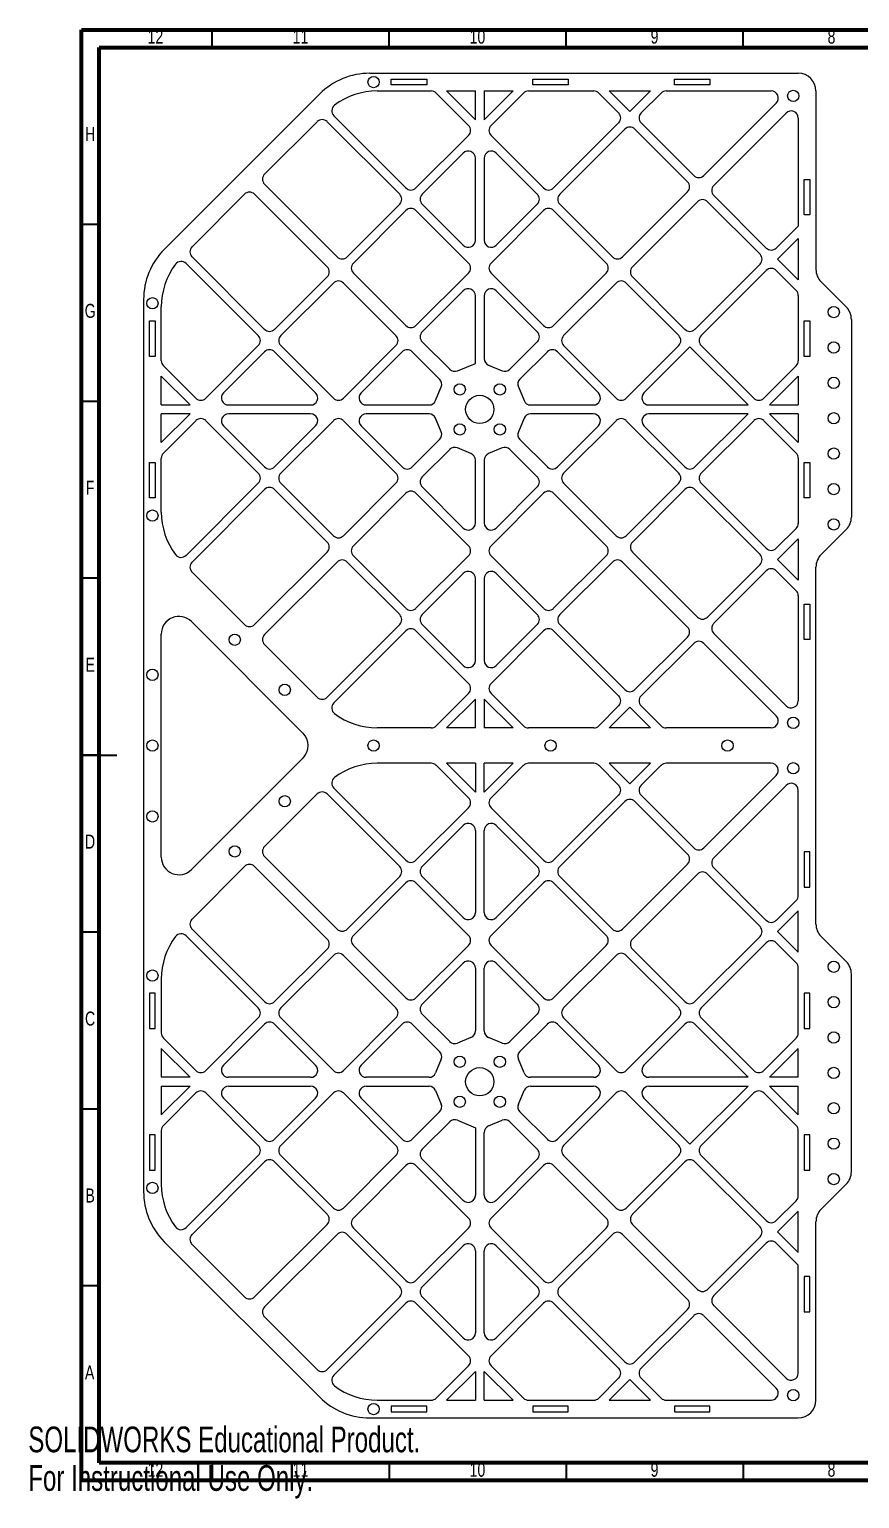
# Model space of a CAD drawing. Header units: millimetres. Extents: x 0 to 589, y 0 to 415.
# Drawn here: x 0.3 to 234.9, y -0.1 to 415.1 of the extents above; entities that cross this region are included whole.
import ezdxf

# ---------------------------------------------------------------- set-up
doc = ezdxf.new("R2010")
doc.units = ezdxf.units.MM
doc.styles.add('SLDTEXTSTYLE0', font='TXT', dxfattribs={"width": 0.75})
doc.styles.add('SLDTEXTSTYLE1', font='TXT', dxfattribs={"width": 0.7})

msp = doc.modelspace()

# ---------------------------------------------------------------- linework, layer by layer
at = {"color": 7, "linetype": 'Continuous', "lineweight": 70}
for p, q in [((15, 5), (15, 415)), ((15, 415), (589, 415)), ((20, 10), (20, 410)), ((20, 410), (584, 410)), ((584, 10), (20, 10)), ((589, 5), (15, 5))]:
    msp.add_line(p, q, dxfattribs=at)
at = {"color": 7, "linetype": 'Continuous', "lineweight": 35}
for p, q in [((52, 410), (52, 415)), ((102, 410), (102, 415)), ((152, 410), (152, 415)), ((202, 410), (202, 415)), ((20, 360), (15, 360)), ((20, 310), (15, 310)), ((20, 260), (15, 260)), ((20, 210), (15, 210)), ((15, 210), (25, 210)), ((20, 160), (15, 160)), ((20, 110), (15, 110)), ((20, 60), (15, 60)), ((52, 10), (52, 5)), ((102, 10), (102, 5)), ((152, 10), (152, 5)), ((202, 10), (202, 5))]:
    msp.add_line(p, q, dxfattribs=at)
at = {"color": 7, "linetype": 'Continuous', "lineweight": 25}
for p, q in [((96.51, 402.72), (217.58, 402.72)), ((102.58, 401.03), (112.58, 401.03)), ((102.58, 399.42), (102.58, 401.03)), ((112.58, 399.42), (102.58, 399.42)), ((112.58, 401.03), (112.58, 399.42)), ((142.58, 401.03), (152.58, 401.03)), ((142.58, 399.42), (142.58, 401.03)), ((152.58, 399.42), (142.58, 399.42)), ((152.58, 401.03), (152.58, 399.42)), ((182.58, 401.03), (192.58, 401.03)), ((182.58, 399.42), (182.58, 401.03)), ((192.58, 399.42), (182.58, 399.42)), ((192.58, 401.03), (192.58, 399.42)), ((82.37, 396.87), (38.44, 352.93)), ((98.58, 397.72), (113.82, 397.72)), ((124.4, 387.98), (115.24, 397.14)), ((118.19, 397.72), (126.33, 389.58)), ((118.19, 397.72), (126.33, 397.72)), ((126.33, 389.58), (126.33, 397.72)), ((128.83, 389.58), (136.97, 397.72)), ((128.83, 397.72), (128.83, 389.58)), ((128.83, 397.72), (136.97, 397.72)), ((139.92, 397.14), (130.76, 387.98)), ((141.33, 397.72), (159.79, 397.72)), ((166.82, 391.52), (161.2, 397.14)), ((164.15, 397.72), (170, 391.87)), ((164.15, 397.72), (175.86, 397.72)), ((170, 391.87), (175.86, 397.72)), ((178.81, 397.14), (173.19, 391.52)), ((180.22, 397.72), (209.92, 397.72)), ((222.58, 397.72), (222.58, 347.29)), ((86.34, 390.69), (106.72, 370.3)), ((190.86, 373.84), (211.33, 394.31)), ((214.16, 391.48), (193.69, 371.01)), ((81.62, 389.04), (66.77, 374.19)), ((104.95, 368.54), (84.44, 389.04)), ((148.44, 370.3), (166.82, 388.69)), ((168.59, 386.92), (150.2, 368.54)), ((186.27, 372.07), (171.42, 386.92)), ((173.19, 388.69), (188.04, 373.84)), ((217.58, 390.07), (217.58, 359.54)), ((109.55, 370.3), (124.4, 385.15)), ((130.76, 385.15), (145.61, 370.3)), ((111.31, 368.54), (122.91, 380.13)), ((126.33, 355.52), (126.33, 378.72)), ((128.83, 378.72), (128.83, 355.52)), ((132.24, 380.13), (143.84, 368.54)), ((66.77, 371.36), (87.27, 350.86)), ((219.27, 372.72), (220.88, 372.72)), ((219.27, 362.72), (219.27, 372.72)), ((220.88, 372.72), (220.88, 362.72)), ((61.11, 368.54), (46.26, 353.69)), ((84.44, 348.03), (63.94, 368.54)), ((90.1, 350.86), (104.95, 365.71)), ((111.31, 365.71), (122.91, 354.11)), ((132.24, 354.11), (143.84, 365.71)), ((150.2, 365.71), (165.05, 350.86)), ((167.88, 350.86), (186.27, 369.24)), ((189.1, 366.41), (170.71, 348.03)), ((206.77, 351.56), (191.92, 366.41)), ((193.69, 368.18), (208.54, 353.33)), ((91.87, 349.09), (106.72, 363.94)), ((124.4, 349.09), (109.55, 363.94)), ((145.61, 363.94), (130.76, 349.09)), ((148.44, 363.94), (163.29, 349.09)), ((220.88, 362.72), (219.27, 362.72)), ((211.37, 353.33), (217.58, 359.54)), ((217.58, 356), (211.72, 350.15)), ((217.58, 356), (217.58, 344.3)), ((65, 328.58), (44.62, 348.97)), ((46.26, 350.86), (66.77, 330.35)), ((211.72, 350.15), (217.58, 344.3)), ((69.59, 330.35), (84.44, 345.2)), ((91.87, 346.26), (106.72, 331.41)), ((109.55, 331.41), (124.4, 346.26)), ((130.76, 346.26), (145.61, 331.41)), ((148.44, 331.41), (163.29, 346.26)), ((170.71, 345.2), (185.56, 330.35)), ((188.39, 330.35), (206.77, 348.74)), ((208.54, 346.97), (190.16, 328.58)), ((216.99, 341.35), (211.37, 346.97)), ((71.36, 328.58), (86.21, 343.43)), ((103.89, 328.58), (89.04, 343.43)), ((111.31, 329.64), (122.91, 341.24)), ((132.24, 341.24), (143.84, 329.64)), ((166.11, 343.43), (151.27, 328.58)), ((168.94, 343.43), (183.79, 328.58)), ((224.04, 343.76), (231.11, 336.69)), ((32.58, 338.79), (32.58, 86.66)), ((37.58, 321.48), (37.58, 336.72)), ((126.33, 320.74), (126.33, 339.83)), ((128.83, 339.83), (128.83, 322.07)), ((217.58, 339.93), (217.58, 321.48)), ((34.27, 332.72), (35.88, 332.72)), ((34.27, 322.72), (34.27, 332.72)), ((35.88, 332.72), (35.88, 322.72)), ((219.27, 332.72), (220.88, 332.72)), ((219.27, 322.72), (219.27, 332.72)), ((220.88, 332.72), (220.88, 322.72)), ((232.58, 333.15), (232.58, 277.29)), ((50.15, 310.91), (65, 325.76)), ((55.17, 312.39), (66.77, 323.99)), ((81.19, 312.39), (69.59, 323.99)), ((71.36, 325.76), (86.21, 310.91)), ((89.04, 310.91), (103.89, 325.76)), ((94.06, 312.39), (105.66, 323.99)), ((116.24, 316.24), (108.49, 323.99)), ((111.31, 326.82), (119.07, 319.06)), ((136.09, 319.06), (143.84, 326.82)), ((146.67, 323.99), (138.92, 316.24)), ((149.5, 323.99), (161.1, 312.39)), ((151.27, 325.76), (166.11, 310.91)), ((168.94, 310.91), (183.79, 325.76)), ((186.97, 325.4), (173.96, 312.39)), ((186.97, 325.4), (203.4, 308.97)), ((190.16, 325.76), (205.01, 310.91)), ((35.88, 322.72), (34.27, 322.72)), ((38.16, 320.06), (47.32, 310.91)), ((121.25, 318.63), (126.33, 320.74)), ((130.06, 320.22), (133.91, 318.63)), ((207.83, 310.91), (216.99, 320.06)), ((220.88, 322.72), (219.27, 322.72)), ((45.72, 308.97), (37.58, 317.11)), ((37.58, 308.97), (37.58, 317.11)), ((217.58, 317.11), (209.44, 308.97)), ((217.58, 317.11), (217.58, 308.97)), ((115.08, 310.21), (116.67, 314.06)), ((138.48, 314.06), (140.08, 310.21)), ((37.58, 308.97), (45.72, 308.97)), ((56.58, 308.97), (79.78, 308.97)), ((95.47, 308.97), (113.23, 308.97)), ((141.93, 308.97), (159.68, 308.97)), ((175.38, 308.97), (203.4, 308.97)), ((209.44, 308.97), (217.58, 308.97)), ((37.58, 298.33), (45.72, 306.47)), ((45.72, 306.47), (37.58, 306.47)), ((37.58, 298.33), (37.58, 306.47)), ((47.32, 304.54), (38.16, 295.38)), ((65, 289.69), (50.15, 304.54)), ((79.78, 306.47), (56.58, 306.47)), ((86.21, 304.54), (71.36, 289.69)), ((103.89, 289.69), (89.04, 304.54)), ((113.23, 306.47), (95.47, 306.47)), ((116.67, 301.39), (115.08, 305.24)), ((140.08, 305.24), (138.48, 301.39)), ((159.68, 306.47), (141.93, 306.47)), ((166.11, 304.54), (151.27, 289.69)), ((183.79, 289.69), (168.94, 304.54)), ((203.4, 306.47), (175.38, 306.47)), ((203.4, 306.47), (188.39, 291.46)), ((205.01, 304.54), (190.16, 289.69)), ((216.99, 295.38), (207.83, 304.54)), ((209.44, 306.47), (217.58, 298.33)), ((217.58, 306.47), (209.44, 306.47)), ((217.58, 306.47), (217.58, 298.33)), ((66.77, 291.46), (55.17, 303.06)), ((69.59, 291.46), (81.19, 303.06)), ((105.66, 291.46), (94.06, 303.06)), ((108.49, 291.46), (116.24, 299.21)), ((138.92, 299.21), (146.67, 291.46)), ((161.1, 303.06), (149.5, 291.46)), ((173.96, 303.06), (185.56, 291.46)), ((119.07, 296.38), (111.31, 288.63)), ((125.09, 295.22), (121.25, 296.82)), ((133.91, 296.82), (130.06, 295.22)), ((143.84, 288.63), (136.09, 296.38)), ((34.27, 292.72), (35.88, 292.72)), ((34.27, 282.72), (34.27, 292.72)), ((35.88, 292.72), (35.88, 282.72)), ((37.58, 278.73), (37.58, 293.97)), ((126.33, 275.62), (126.33, 293.38)), ((128.83, 293.38), (128.83, 275.62)), ((217.58, 293.97), (217.58, 275.52)), ((219.27, 292.72), (220.88, 292.72)), ((219.27, 282.72), (219.27, 292.72)), ((220.88, 292.72), (220.88, 282.72)), ((44.62, 266.48), (65, 286.86)), ((86.21, 272.02), (71.36, 286.86)), ((89.04, 272.02), (103.89, 286.86)), ((151.27, 286.86), (166.11, 272.02)), ((183.79, 286.86), (168.94, 272.02)), ((190.16, 286.86), (208.54, 268.48)), ((35.88, 282.72), (34.27, 282.72)), ((66.77, 285.1), (46.26, 264.59)), ((84.44, 270.25), (69.59, 285.1)), ((106.72, 284.04), (91.87, 269.19)), ((124.4, 269.19), (109.55, 284.04)), ((122.91, 274.2), (111.31, 285.8)), ((145.61, 284.04), (130.76, 269.19)), ((143.84, 285.8), (132.24, 274.2)), ((163.29, 269.19), (148.44, 284.04)), ((185.56, 285.1), (170.71, 270.25)), ((206.77, 266.71), (188.39, 285.1)), ((220.88, 282.72), (219.27, 282.72)), ((211.37, 268.48), (216.99, 274.1)), ((217.58, 271.15), (211.72, 265.3)), ((217.58, 271.15), (217.58, 259.44)), ((231.11, 273.76), (224.04, 266.69)), ((63.94, 246.91), (84.44, 267.42)), ((106.72, 251.51), (91.87, 266.36)), ((109.55, 251.51), (124.4, 266.36)), ((130.76, 266.36), (145.61, 251.51)), ((163.29, 266.36), (148.44, 251.51)), ((170.71, 267.42), (189.1, 249.03)), ((46.26, 261.76), (61.11, 246.91)), ((87.27, 264.59), (66.77, 244.08)), ((104.95, 249.74), (90.1, 264.59)), ((165.05, 264.59), (150.2, 249.74)), ((186.27, 246.21), (167.88, 264.59)), ((191.92, 249.03), (206.77, 263.88)), ((208.54, 262.12), (193.69, 247.27)), ((216.99, 256.49), (211.37, 262.12)), ((211.72, 265.3), (217.58, 259.44)), ((222.58, 162.29), (222.58, 263.15)), ((122.91, 261.34), (111.31, 249.74)), ((126.33, 236.73), (126.33, 259.93)), ((128.83, 259.93), (128.83, 236.73)), ((143.84, 249.74), (132.24, 261.34)), ((217.58, 255.08), (217.58, 225.38)), ((219.27, 252.72), (220.88, 252.72)), ((219.27, 242.72), (219.27, 252.72)), ((220.88, 252.72), (220.88, 242.72)), ((46.11, 247.77), (77.62, 216.26)), ((84.44, 226.41), (104.95, 246.91)), ((106.72, 245.14), (86.34, 224.76)), ((124.4, 230.3), (109.55, 245.14)), ((122.91, 235.31), (111.31, 246.91)), ((145.61, 245.14), (130.76, 230.3)), ((143.84, 246.91), (132.24, 235.31)), ((166.82, 226.76), (148.44, 245.14)), ((150.2, 246.91), (168.59, 228.53)), ((37.58, 181.22), (37.58, 244.23)), ((66.77, 241.26), (81.62, 226.41)), ((171.42, 228.53), (186.27, 243.38)), ((188.04, 241.61), (173.19, 226.76)), ((211.33, 221.14), (190.86, 241.61)), ((193.69, 244.44), (214.16, 223.97)), ((220.88, 242.72), (219.27, 242.72)), ((115.24, 218.31), (124.4, 227.47)), ((126.33, 225.86), (118.19, 217.72)), ((126.33, 217.72), (126.33, 225.86)), ((136.97, 217.72), (128.83, 225.86)), ((128.83, 225.86), (128.83, 217.72)), ((130.76, 227.47), (139.92, 218.31)), ((161.2, 218.31), (166.82, 223.93)), ((170, 223.58), (164.15, 217.72)), ((175.86, 217.72), (170, 223.58)), ((173.19, 223.93), (178.81, 218.31)), ((113.82, 217.72), (98.58, 217.72)), ((126.33, 217.72), (118.19, 217.72)), ((136.97, 217.72), (128.83, 217.72)), ((159.79, 217.72), (141.33, 217.72)), ((175.86, 217.72), (164.15, 217.72)), ((209.92, 217.72), (180.22, 217.72)), ((46.11, 177.68), (77.62, 209.19)), ((113.82, 207.72), (98.58, 207.72)), ((126.33, 199.58), (118.19, 207.72)), ((126.33, 207.72), (118.19, 207.72)), ((126.33, 207.72), (126.33, 199.58)), ((128.83, 199.58), (128.83, 207.72)), ((136.97, 207.72), (128.83, 199.58)), ((136.97, 207.72), (128.83, 207.72)), ((159.79, 207.72), (141.33, 207.72)), ((170, 201.87), (164.15, 207.72)), ((175.86, 207.72), (164.15, 207.72)), ((175.86, 207.72), (170, 201.87)), ((209.92, 207.72), (180.22, 207.72)), ((115.24, 207.14), (124.4, 197.98)), ((130.76, 197.98), (139.92, 207.14)), ((161.2, 207.14), (166.82, 201.52)), ((173.19, 201.52), (178.81, 207.14)), ((211.33, 204.31), (190.86, 183.84)), ((106.72, 180.3), (86.34, 200.69)), ((193.69, 181.01), (214.16, 201.48)), ((217.58, 170.37), (217.58, 200.07)), ((66.77, 184.19), (81.62, 199.04)), ((84.44, 199.04), (104.95, 178.54)), ((124.4, 195.15), (109.55, 180.3)), ((145.61, 180.3), (130.76, 195.15)), ((166.82, 198.69), (148.44, 180.3)), ((150.2, 178.54), (168.59, 196.92)), ((171.42, 196.92), (186.27, 182.07)), ((188.04, 183.84), (173.19, 198.69)), ((122.91, 190.13), (111.31, 178.54)), ((126.33, 188.72), (126.33, 165.52)), ((128.83, 165.52), (128.83, 188.72)), ((143.84, 178.54), (132.24, 190.13)), ((219.27, 182.72), (219.27, 172.72)), ((220.88, 182.72), (219.27, 182.72)), ((220.88, 172.72), (220.88, 182.72)), ((87.27, 160.86), (66.77, 181.36)), ((186.27, 179.24), (167.88, 160.86)), ((46.26, 163.69), (61.11, 178.54)), ((63.94, 178.54), (84.44, 158.03)), ((104.95, 175.71), (90.1, 160.86)), ((122.91, 164.11), (111.31, 175.71)), ((143.84, 175.71), (132.24, 164.11)), ((165.05, 160.86), (150.2, 175.71)), ((170.71, 158.03), (189.1, 176.41)), ((191.92, 176.41), (206.77, 161.56)), ((208.54, 163.33), (193.69, 178.18)), ((106.72, 173.94), (91.87, 159.09)), ((109.55, 173.94), (124.4, 159.09)), ((130.76, 159.09), (145.61, 173.94)), ((163.29, 159.09), (148.44, 173.94)), ((219.27, 172.72), (220.88, 172.72)), ((216.99, 168.95), (211.37, 163.33)), ((211.72, 160.15), (217.58, 166)), ((217.58, 154.3), (217.58, 166)), ((44.62, 158.97), (65, 138.58)), ((66.77, 140.35), (46.26, 160.86)), ((206.77, 158.74), (188.39, 140.35)), ((217.58, 154.3), (211.72, 160.15)), ((231.11, 151.69), (224.04, 158.76)), ((84.44, 155.2), (69.59, 140.35)), ((106.72, 141.41), (91.87, 156.26)), ((124.4, 156.26), (109.55, 141.41)), ((145.61, 141.41), (130.76, 156.26)), ((163.29, 156.26), (148.44, 141.41)), ((185.56, 140.35), (170.71, 155.2)), ((190.16, 138.58), (208.54, 156.97)), ((211.37, 156.97), (216.99, 151.35)), ((86.21, 153.43), (71.36, 138.58)), ((89.04, 153.43), (103.89, 138.58)), ((122.91, 151.24), (111.31, 139.64)), ((126.33, 149.83), (126.33, 132.07)), ((128.83, 132.07), (128.83, 149.83)), ((143.84, 139.64), (132.24, 151.24)), ((151.27, 138.58), (166.11, 153.43)), ((183.79, 138.58), (168.94, 153.43)), ((217.58, 131.48), (217.58, 149.93)), ((37.58, 146.72), (37.58, 131.48)), ((232.58, 92.29), (232.58, 148.15)), ((34.27, 142.72), (34.27, 132.72)), ((35.88, 142.72), (34.27, 142.72)), ((35.88, 132.72), (35.88, 142.72)), ((220.88, 142.72), (219.27, 142.72)), ((219.27, 142.72), (219.27, 132.72)), ((220.88, 132.72), (220.88, 142.72)), ((65, 135.76), (50.15, 120.91)), ((66.77, 133.99), (55.17, 122.39)), ((69.59, 133.99), (81.19, 122.39)), ((86.21, 120.91), (71.36, 135.76)), ((103.89, 135.76), (89.04, 120.91)), ((105.66, 133.99), (94.06, 122.39)), ((108.49, 133.99), (116.24, 126.24)), ((119.07, 129.06), (111.31, 136.82)), ((143.84, 136.82), (136.09, 129.06)), ((138.92, 126.24), (146.67, 133.99)), ((161.1, 122.39), (149.5, 133.99)), ((166.11, 120.91), (151.27, 135.76)), ((183.79, 135.76), (168.94, 120.91)), ((173.96, 122.39), (185.56, 133.99)), ((203.4, 118.97), (188.39, 133.99)), ((205.01, 120.91), (190.16, 135.76)), ((34.27, 132.72), (35.88, 132.72)), ((47.32, 120.91), (38.16, 130.06)), ((125.09, 130.22), (121.25, 128.63)), ((133.91, 128.63), (130.06, 130.22)), ((216.99, 130.06), (207.83, 120.91)), ((219.27, 132.72), (220.88, 132.72)), ((37.58, 127.11), (45.72, 118.97)), ((37.58, 127.11), (37.58, 118.97)), ((209.44, 118.97), (217.58, 127.11)), ((217.58, 118.97), (217.58, 127.11)), ((116.67, 124.06), (115.08, 120.21)), ((140.08, 120.21), (138.48, 124.06)), ((45.72, 118.97), (37.58, 118.97)), ((45.72, 116.47), (37.58, 108.33)), ((37.58, 116.47), (45.72, 116.47)), ((37.58, 116.47), (37.58, 108.33)), ((79.78, 118.97), (56.58, 118.97)), ((56.58, 116.47), (79.78, 116.47)), ((113.23, 118.97), (95.47, 118.97)), ((95.47, 116.47), (113.23, 116.47)), ((159.68, 118.97), (141.93, 118.97)), ((141.93, 116.47), (159.68, 116.47)), ((203.4, 118.97), (175.38, 118.97)), ((175.38, 116.47), (203.4, 116.47)), ((186.97, 100.05), (203.4, 116.47)), ((217.58, 118.97), (209.44, 118.97)), ((209.44, 116.47), (217.58, 116.47)), ((217.58, 108.33), (209.44, 116.47)), ((217.58, 108.33), (217.58, 116.47)), ((38.16, 105.38), (47.32, 114.54)), ((50.15, 114.54), (65, 99.69)), ((55.17, 113.06), (66.77, 101.46)), ((81.19, 113.06), (69.59, 101.46)), ((71.36, 99.69), (86.21, 114.54)), ((89.04, 114.54), (103.89, 99.69)), ((94.06, 113.06), (105.66, 101.46)), ((115.08, 115.24), (116.67, 111.39)), ((138.48, 111.39), (140.08, 115.24)), ((149.5, 101.46), (161.1, 113.06)), ((151.27, 99.69), (166.11, 114.54)), ((168.94, 114.54), (183.79, 99.69)), ((186.97, 100.05), (173.96, 113.06)), ((190.16, 99.69), (205.01, 114.54)), ((207.83, 114.54), (216.99, 105.38)), ((116.24, 109.21), (108.49, 101.46)), ((146.67, 101.46), (138.92, 109.21)), ((37.58, 103.97), (37.58, 88.73)), ((111.31, 98.63), (119.07, 106.38)), ((121.25, 106.82), (126.33, 104.71)), ((126.33, 104.71), (126.33, 85.62)), ((130.06, 105.22), (133.91, 106.82)), ((136.09, 106.38), (143.84, 98.63)), ((217.58, 85.52), (217.58, 103.97)), ((34.27, 102.72), (34.27, 92.72)), ((35.88, 102.72), (34.27, 102.72)), ((35.88, 92.72), (35.88, 102.72)), ((128.83, 85.62), (128.83, 103.38)), ((220.88, 102.72), (219.27, 102.72)), ((219.27, 102.72), (219.27, 92.72)), ((220.88, 92.72), (220.88, 102.72)), ((65, 96.86), (44.62, 76.48)), ((71.36, 96.86), (86.21, 82.02)), ((103.89, 96.86), (89.04, 82.02)), ((111.31, 95.8), (122.91, 84.2)), ((132.24, 84.2), (143.84, 95.8)), ((166.11, 82.02), (151.27, 96.86)), ((168.94, 82.02), (183.79, 96.86)), ((208.54, 78.48), (190.16, 96.86)), ((34.27, 92.72), (35.88, 92.72)), ((46.26, 74.59), (66.77, 95.1)), ((69.59, 95.1), (84.44, 80.25)), ((91.87, 79.19), (106.72, 94.04)), ((109.55, 94.04), (124.4, 79.19)), ((130.76, 79.19), (145.61, 94.04)), ((148.44, 94.04), (163.29, 79.19)), ((170.71, 80.25), (185.56, 95.1)), ((188.39, 95.1), (206.77, 76.71)), ((219.27, 92.72), (220.88, 92.72)), ((224.04, 81.69), (231.11, 88.76)), ((216.99, 84.1), (211.37, 78.48)), ((211.72, 75.3), (217.58, 81.15)), ((217.58, 69.44), (217.58, 81.15)), ((84.44, 77.42), (63.94, 56.91)), ((91.87, 76.36), (106.72, 61.51)), ((124.4, 76.36), (109.55, 61.51)), ((145.61, 61.51), (130.76, 76.36)), ((148.44, 61.51), (163.29, 76.36)), ((189.1, 59.03), (170.71, 77.42)), ((217.58, 69.44), (211.72, 75.3)), ((222.58, 27.72), (222.58, 78.15)), ((82.37, 28.58), (38.44, 72.52)), ((61.11, 56.91), (46.26, 71.76)), ((66.77, 54.08), (87.27, 74.59)), ((90.1, 74.59), (104.95, 59.74)), ((111.31, 59.74), (122.91, 71.34)), ((132.24, 71.34), (143.84, 59.74)), ((150.2, 59.74), (165.05, 74.59)), ((167.88, 74.59), (186.27, 56.21)), ((206.77, 73.88), (191.92, 59.03)), ((193.69, 57.27), (208.54, 72.12)), ((211.37, 72.12), (217.58, 65.91)), ((126.33, 69.93), (126.33, 46.73)), ((128.83, 46.73), (128.83, 69.93)), ((217.58, 35.38), (217.58, 65.91)), ((220.88, 62.72), (219.27, 62.72)), ((219.27, 62.72), (219.27, 52.72)), ((220.88, 52.72), (220.88, 62.72)), ((104.95, 56.91), (84.44, 36.41)), ((86.34, 34.76), (106.72, 55.14)), ((109.55, 55.14), (124.4, 40.3)), ((111.31, 56.91), (122.91, 45.31)), ((130.76, 40.3), (145.61, 55.14)), ((132.24, 45.31), (143.84, 56.91)), ((148.44, 55.14), (166.82, 36.76)), ((168.59, 38.53), (150.2, 56.91)), ((214.16, 33.97), (193.69, 54.44)), ((81.62, 36.41), (66.77, 51.26)), ((186.27, 53.38), (171.42, 38.53)), ((173.19, 36.76), (188.04, 51.61)), ((190.86, 51.61), (211.33, 31.14)), ((219.27, 52.72), (220.88, 52.72)), ((124.4, 37.47), (115.24, 28.31)), ((139.92, 28.31), (130.76, 37.47)), ((118.19, 27.72), (126.33, 35.86)), ((126.33, 35.86), (126.33, 27.72)), ((128.83, 35.86), (136.97, 27.72)), ((128.83, 27.72), (128.83, 35.86)), ((166.82, 33.93), (161.2, 28.31)), ((164.15, 27.72), (170, 33.58)), ((170, 33.58), (175.86, 27.72)), ((178.81, 28.31), (173.19, 33.93)), ((98.58, 27.72), (113.82, 27.72)), ((102.58, 26.03), (102.58, 24.42)), ((112.58, 26.03), (102.58, 26.03)), ((112.58, 24.42), (112.58, 26.03)), ((118.19, 27.72), (126.33, 27.72)), ((128.83, 27.72), (136.97, 27.72)), ((141.33, 27.72), (159.79, 27.72)), ((142.58, 26.03), (142.58, 24.42)), ((152.58, 26.03), (142.58, 26.03)), ((152.58, 24.42), (152.58, 26.03)), ((164.15, 27.72), (175.86, 27.72)), ((180.22, 27.72), (209.92, 27.72)), ((182.58, 26.03), (182.58, 24.42)), ((192.58, 26.03), (182.58, 26.03)), ((192.58, 24.42), (192.58, 26.03)), ((96.51, 22.72), (217.58, 22.72)), ((102.58, 24.42), (112.58, 24.42)), ((142.58, 24.42), (152.58, 24.42)), ((182.58, 24.42), (192.58, 24.42))]:
    msp.add_line(p, q, dxfattribs=at)
for centre, radius in [((97.58, 400.22), 1.6), ((216.16, 396.31), 1.6), ((35.08, 337.72), 1.6), ((227.58, 335.22), 1.6), ((227.58, 325.22), 1.6), ((227.58, 315.22), 1.6), ((121.92, 313.38), 1.6), ((127.58, 307.72), 4), ((133.23, 313.38), 1.6), ((121.92, 302.07), 1.6), ((133.23, 302.07), 1.6), ((227.58, 305.22), 1.6), ((227.58, 295.22), 1.6), ((227.58, 285.22), 1.6), ((35.08, 277.72), 1.6), ((227.58, 275.22), 1.6), ((58.33, 242.62), 1.6), ((35.08, 232.72), 1.6), ((72.47, 228.48), 1.6), ((216.16, 219.14), 1.6), ((35.08, 212.72), 1.6), ((97.58, 212.72), 1.6), ((147.58, 212.72), 1.6), ((197.58, 212.72), 1.6), ((216.16, 206.31), 1.6), ((72.47, 196.97), 1.6), ((35.08, 192.72), 1.6), ((58.33, 182.83), 1.6), ((227.58, 150.22), 1.6), ((35.08, 147.72), 1.6), ((227.58, 140.22), 1.6), ((227.58, 130.22), 1.6), ((121.92, 123.38), 1.6), ((133.23, 123.38), 1.6), ((127.58, 117.72), 4), ((227.58, 120.22), 1.6), ((121.92, 112.07), 1.6), ((133.23, 112.07), 1.6), ((227.58, 110.22), 1.6), ((227.58, 100.22), 1.6), ((227.58, 90.22), 1.6), ((35.08, 87.72), 1.6), ((216.16, 29.14), 1.6), ((97.58, 25.22), 1.6)]:
    msp.add_circle(centre, radius, dxfattribs=at)
for centre, radius, start, end in [((96.51, 382.72), 20, 90, 135), ((217.58, 397.72), 5, 0, 90), ((98.58, 377.72), 20, 90, 127.0002), ((113.82, 395.72), 2, 45, 90), ((141.33, 395.72), 2, 90, 135), ((159.79, 395.72), 2, 45, 90), ((180.22, 395.72), 2, 90, 135), ((209.92, 395.72), 2, 315, 90), ((87.75, 392.1), 2, 127.0002, 225), ((165.41, 390.1), 2, 315, 45), ((174.6, 390.1), 2, 135, 225), ((215.58, 390.07), 2, 0, 135), ((83.03, 387.63), 2, 45, 135), ((122.98, 386.57), 2, 315, 45), ((132.17, 386.57), 2, 135, 225), ((170, 385.51), 2, 45, 135), ((124.33, 378.72), 2, 0, 135), ((130.83, 378.72), 2, 45, 180), ((68.18, 372.78), 2, 135, 225), ((189.45, 375.25), 2, 225, 315), ((108.13, 371.72), 2, 225, 315), ((147.02, 371.72), 2, 225, 315), ((184.85, 370.66), 2, 315, 45), ((195.11, 369.6), 2, 135, 225), ((62.52, 367.12), 2, 45, 135), ((103.54, 367.12), 2, 315, 45), ((112.73, 367.12), 2, 135, 225), ((142.43, 367.12), 2, 315, 45), ((151.62, 367.12), 2, 135, 225), ((190.51, 365), 2, 45, 135), ((108.13, 362.52), 2, 45, 135), ((147.02, 362.52), 2, 45, 135), ((52.58, 338.79), 20, 135, 180), ((47.67, 352.27), 2, 135, 225), ((124.33, 355.52), 2, 225, 0), ((130.83, 355.52), 2, 180, 315), ((209.96, 354.75), 2, 225, 315), ((43.2, 347.55), 2, 45, 142.9998), ((88.69, 352.27), 2, 225, 315), ((93.28, 347.68), 2, 135, 225), ((122.98, 347.68), 2, 315, 45), ((132.17, 347.68), 2, 135, 225), ((161.87, 347.68), 2, 315, 45), ((166.47, 352.27), 2, 225, 315), ((205.36, 350.15), 2, 315, 45), ((57.58, 336.72), 20, 142.9998, 180), ((83.03, 346.61), 2, 315, 45), ((172.13, 346.61), 2, 135, 225), ((209.96, 345.55), 2, 45, 135), ((227.58, 347.29), 5, 180, 225), ((87.63, 342.02), 2, 45, 135), ((124.33, 339.83), 2, 0, 135), ((130.83, 339.83), 2, 45, 180), ((167.53, 342.02), 2, 45, 135), ((215.58, 339.93), 2, 0, 45), ((227.58, 333.15), 5, 0, 45), ((63.58, 327.17), 2, 315, 45), ((68.18, 331.77), 2, 225, 315), ((72.78, 327.17), 2, 135, 225), ((102.48, 327.17), 2, 315, 45), ((108.13, 332.83), 2, 225, 315), ((112.73, 328.23), 2, 135, 225), ((142.43, 328.23), 2, 315, 45), ((147.02, 332.83), 2, 225, 315), ((152.68, 327.17), 2, 135, 225), ((182.38, 327.17), 2, 315, 45), ((186.97, 331.77), 2, 225, 315), ((191.57, 327.17), 2, 135, 225), ((68.18, 322.57), 2, 45, 135), ((107.07, 322.57), 2, 45, 135), ((148.08, 322.57), 2, 45, 135), ((39.58, 321.48), 2, 180, 225), ((130.83, 322.07), 2, 180, 247.5), ((215.58, 321.48), 2, 315, 0), ((114.82, 314.82), 2, 337.5, 45), ((120.48, 320.48), 2, 225, 292.5), ((134.68, 320.48), 2, 247.5, 315), ((140.33, 314.82), 2, 135, 202.5), ((56.58, 310.97), 2, 135, 270), ((79.78, 310.97), 2, 270, 45), ((95.47, 310.97), 2, 135, 270), ((159.68, 310.97), 2, 270, 45), ((175.38, 310.97), 2, 135, 270), ((48.74, 312.32), 2, 225, 315), ((87.63, 312.32), 2, 225, 315), ((113.23, 310.97), 2, 270, 337.5), ((141.93, 310.97), 2, 202.5, 270), ((167.53, 312.32), 2, 225, 315), ((206.42, 312.32), 2, 225, 315), ((48.74, 303.13), 2, 45, 135), ((56.58, 304.47), 2, 90, 225), ((79.78, 304.47), 2, 315, 90), ((87.63, 303.13), 2, 45, 135), ((95.47, 304.47), 2, 90, 225), ((113.23, 304.47), 2, 22.5, 90), ((141.93, 304.47), 2, 90, 157.5), ((159.68, 304.47), 2, 315, 90), ((167.53, 303.13), 2, 45, 135), ((175.38, 304.47), 2, 90, 225), ((206.42, 303.13), 2, 45, 135), ((114.82, 300.63), 2, 315, 22.5), ((140.33, 300.63), 2, 157.5, 225), ((39.58, 293.97), 2, 135, 180), ((120.48, 294.97), 2, 67.5, 135), ((124.33, 293.38), 2, 0, 67.5), ((130.83, 293.38), 2, 112.5, 180), ((134.68, 294.97), 2, 45, 112.5), ((215.58, 293.97), 2, 0, 45), ((68.18, 292.87), 2, 225, 315), ((107.07, 292.87), 2, 225, 315), ((148.08, 292.87), 2, 225, 315), ((186.97, 292.87), 2, 225, 315), ((63.58, 288.28), 2, 315, 45), ((72.78, 288.28), 2, 135, 225), ((102.48, 288.28), 2, 315, 45), ((112.73, 287.22), 2, 135, 225), ((142.43, 287.22), 2, 315, 45), ((152.68, 288.28), 2, 135, 225), ((182.38, 288.28), 2, 315, 45), ((191.57, 288.28), 2, 135, 225), ((68.18, 283.68), 2, 45, 135), ((108.13, 282.62), 2, 45, 135), ((147.02, 282.62), 2, 45, 135), ((186.97, 283.68), 2, 45, 135), ((57.58, 278.73), 20, 180, 217.0002), ((124.33, 275.62), 2, 225, 0), ((130.83, 275.62), 2, 180, 315), ((215.58, 275.52), 2, 315, 0), ((227.58, 277.29), 5, 315, 0), ((83.03, 268.83), 2, 315, 45), ((87.63, 273.43), 2, 225, 315), ((167.53, 273.43), 2, 225, 315), ((172.13, 268.83), 2, 135, 225), ((43.2, 267.9), 2, 217.0002, 315), ((93.28, 267.77), 2, 135, 225), ((122.98, 267.77), 2, 315, 45), ((132.17, 267.77), 2, 135, 225), ((161.87, 267.77), 2, 315, 45), ((205.36, 265.3), 2, 315, 45), ((209.96, 269.89), 2, 225, 315), ((227.58, 263.15), 5, 135, 180), ((47.67, 263.18), 2, 135, 225), ((88.69, 263.18), 2, 45, 135), ((124.33, 259.93), 2, 0, 135), ((130.83, 259.93), 2, 45, 180), ((166.47, 263.18), 2, 45, 135), ((209.96, 260.7), 2, 45, 135), ((215.58, 255.08), 2, 0, 45), ((42.58, 244.23), 5, 45, 180), ((103.54, 248.33), 2, 315, 45), ((108.13, 252.92), 2, 225, 315), ((112.73, 248.33), 2, 135, 225), ((142.43, 248.33), 2, 315, 45), ((147.02, 252.92), 2, 225, 315), ((151.62, 248.33), 2, 135, 225), ((62.52, 248.33), 2, 225, 315), ((108.13, 243.73), 2, 45, 135), ((147.02, 243.73), 2, 45, 135), ((184.85, 244.79), 2, 315, 45), ((190.51, 250.45), 2, 225, 315), ((195.11, 245.85), 2, 135, 225), ((68.18, 242.67), 2, 135, 225), ((189.45, 240.2), 2, 45, 135), ((124.33, 236.73), 2, 225, 0), ((130.83, 236.73), 2, 180, 315), ((122.98, 228.88), 2, 315, 45), ((132.17, 228.88), 2, 135, 225), ((170, 229.94), 2, 225, 315), ((83.03, 227.82), 2, 225, 315), ((87.75, 223.35), 2, 135, 232.9998), ((165.41, 225.35), 2, 315, 45), ((174.6, 225.35), 2, 135, 225), ((215.58, 225.38), 2, 225, 0), ((98.58, 237.72), 20, 232.9998, 270), ((209.92, 219.72), 2, 270, 45), ((74.09, 212.72), 5, 315, 45), ((113.82, 219.72), 2, 270, 315), ((141.33, 219.72), 2, 225, 270), ((159.79, 219.72), 2, 270, 315), ((180.22, 219.72), 2, 225, 270), ((98.58, 187.72), 20, 90, 127.0002), ((113.82, 205.72), 2, 45, 90), ((141.33, 205.72), 2, 90, 135), ((159.79, 205.72), 2, 45, 90), ((180.22, 205.72), 2, 90, 135), ((209.92, 205.72), 2, 315, 90), ((87.75, 202.1), 2, 127.0002, 225), ((83.03, 197.63), 2, 45, 135), ((165.41, 200.1), 2, 315, 45), ((174.6, 200.1), 2, 135, 225), ((215.58, 200.07), 2, 0, 135), ((122.98, 196.57), 2, 315, 45), ((132.17, 196.57), 2, 135, 225), ((170, 195.51), 2, 45, 135), ((124.33, 188.72), 2, 0, 135), ((130.83, 188.72), 2, 45, 180), ((68.18, 182.78), 2, 135, 225), ((189.45, 185.25), 2, 225, 315), ((42.58, 181.22), 5, 180, 315), ((62.52, 177.12), 2, 45, 135), ((108.13, 181.72), 2, 225, 315), ((147.02, 181.72), 2, 225, 315), ((184.85, 180.66), 2, 315, 45), ((195.11, 179.6), 2, 135, 225), ((103.54, 177.12), 2, 315, 45), ((108.13, 172.52), 2, 45, 135), ((112.73, 177.12), 2, 135, 225), ((142.43, 177.12), 2, 315, 45), ((147.02, 172.52), 2, 45, 135), ((151.62, 177.12), 2, 135, 225), ((190.51, 175), 2, 45, 135), ((215.58, 170.37), 2, 315, 0), ((47.67, 162.27), 2, 135, 225), ((124.33, 165.52), 2, 225, 0), ((130.83, 165.52), 2, 180, 315), ((209.96, 164.75), 2, 225, 315), ((227.58, 162.29), 5, 180, 225), ((57.58, 146.72), 20, 142.9998, 180), ((43.2, 157.55), 2, 45, 142.9998), ((83.03, 156.61), 2, 315, 45), ((88.69, 162.27), 2, 225, 315), ((93.28, 157.68), 2, 135, 225), ((122.98, 157.68), 2, 315, 45), ((132.17, 157.68), 2, 135, 225), ((161.87, 157.68), 2, 315, 45), ((166.47, 162.27), 2, 225, 315), ((172.13, 156.61), 2, 135, 225), ((205.36, 160.15), 2, 315, 45), ((87.63, 152.02), 2, 45, 135), ((167.53, 152.02), 2, 45, 135), ((209.96, 155.55), 2, 45, 135), ((124.33, 149.83), 2, 0, 135), ((130.83, 149.83), 2, 45, 180), ((215.58, 149.93), 2, 0, 45), ((227.58, 148.15), 5, 0, 45), ((108.13, 142.83), 2, 225, 315), ((147.02, 142.83), 2, 225, 315), ((63.58, 137.17), 2, 315, 45), ((68.18, 141.77), 2, 225, 315), ((72.78, 137.17), 2, 135, 225), ((102.48, 137.17), 2, 315, 45), ((112.73, 138.23), 2, 135, 225), ((142.43, 138.23), 2, 315, 45), ((152.68, 137.17), 2, 135, 225), ((182.38, 137.17), 2, 315, 45), ((186.97, 141.77), 2, 225, 315), ((191.57, 137.17), 2, 135, 225), ((68.18, 132.57), 2, 45, 135), ((107.07, 132.57), 2, 45, 135), ((148.08, 132.57), 2, 45, 135), ((186.97, 132.57), 2, 45, 135), ((39.58, 131.48), 2, 180, 225), ((120.48, 130.48), 2, 225, 292.5), ((124.33, 132.07), 2, 292.5, 0), ((130.83, 132.07), 2, 180, 247.5), ((134.68, 130.48), 2, 247.5, 315), ((215.58, 131.48), 2, 315, 0), ((114.82, 124.82), 2, 337.5, 45), ((140.33, 124.82), 2, 135, 202.5), ((48.74, 122.32), 2, 225, 315), ((56.58, 120.97), 2, 135, 270), ((79.78, 120.97), 2, 270, 45), ((87.63, 122.32), 2, 225, 315), ((95.47, 120.97), 2, 135, 270), ((159.68, 120.97), 2, 270, 45), ((167.53, 122.32), 2, 225, 315), ((175.38, 120.97), 2, 135, 270), ((206.42, 122.32), 2, 225, 315), ((56.58, 114.47), 2, 90, 225), ((79.78, 114.47), 2, 315, 90), ((95.47, 114.47), 2, 90, 225), ((113.23, 120.97), 2, 270, 337.5), ((113.23, 114.47), 2, 22.5, 90), ((141.93, 120.97), 2, 202.5, 270), ((141.93, 114.47), 2, 90, 157.5), ((159.68, 114.47), 2, 315, 90), ((175.38, 114.47), 2, 90, 225), ((48.74, 113.13), 2, 45, 135), ((87.63, 113.13), 2, 45, 135), ((167.53, 113.13), 2, 45, 135), ((206.42, 113.13), 2, 45, 135), ((114.82, 110.63), 2, 315, 22.5), ((140.33, 110.63), 2, 157.5, 225), ((39.58, 103.97), 2, 135, 180), ((120.48, 104.97), 2, 67.5, 135), ((130.83, 103.38), 2, 112.5, 180), ((134.68, 104.97), 2, 45, 112.5), ((215.58, 103.97), 2, 0, 45), ((63.58, 98.28), 2, 315, 45), ((68.18, 102.87), 2, 225, 315), ((72.78, 98.28), 2, 135, 225), ((102.48, 98.28), 2, 315, 45), ((107.07, 102.87), 2, 225, 315), ((148.08, 102.87), 2, 225, 315), ((152.68, 98.28), 2, 135, 225), ((182.38, 98.28), 2, 315, 45), ((191.57, 98.28), 2, 135, 225), ((68.18, 93.68), 2, 45, 135), ((112.73, 97.22), 2, 135, 225), ((142.43, 97.22), 2, 315, 45), ((186.97, 93.68), 2, 45, 135), ((108.13, 92.62), 2, 45, 135), ((147.02, 92.62), 2, 45, 135), ((227.58, 92.29), 5, 315, 0), ((57.58, 88.73), 20, 180, 217.0002), ((52.58, 86.66), 20, 180, 225), ((124.33, 85.62), 2, 225, 0), ((130.83, 85.62), 2, 180, 315), ((215.58, 85.52), 2, 315, 0), ((83.03, 78.83), 2, 315, 45), ((87.63, 83.43), 2, 225, 315), ((93.28, 77.77), 2, 135, 225), ((122.98, 77.77), 2, 315, 45), ((132.17, 77.77), 2, 135, 225), ((161.87, 77.77), 2, 315, 45), ((167.53, 83.43), 2, 225, 315), ((172.13, 78.83), 2, 135, 225), ((227.58, 78.15), 5, 135, 180), ((43.2, 77.9), 2, 217.0002, 315), ((88.69, 73.18), 2, 45, 135), ((166.47, 73.18), 2, 45, 135), ((205.36, 75.3), 2, 315, 45), ((209.96, 79.89), 2, 225, 315), ((47.67, 73.18), 2, 135, 225), ((124.33, 69.93), 2, 0, 135), ((130.83, 69.93), 2, 45, 180), ((209.96, 70.7), 2, 45, 135), ((103.54, 58.33), 2, 315, 45), ((108.13, 62.92), 2, 225, 315), ((112.73, 58.33), 2, 135, 225), ((142.43, 58.33), 2, 315, 45), ((147.02, 62.92), 2, 225, 315), ((151.62, 58.33), 2, 135, 225), ((190.51, 60.45), 2, 225, 315), ((62.52, 58.33), 2, 225, 315), ((68.18, 52.67), 2, 135, 225), ((108.13, 53.73), 2, 45, 135), ((147.02, 53.73), 2, 45, 135), ((184.85, 54.79), 2, 315, 45), ((195.11, 55.85), 2, 135, 225), ((189.45, 50.2), 2, 45, 135), ((124.33, 46.73), 2, 225, 0), ((130.83, 46.73), 2, 180, 315), ((122.98, 38.88), 2, 315, 45), ((132.17, 38.88), 2, 135, 225), ((170, 39.94), 2, 225, 315), ((83.03, 37.82), 2, 225, 315), ((87.75, 33.35), 2, 135, 232.9998), ((165.41, 35.35), 2, 315, 45), ((174.6, 35.35), 2, 135, 225), ((215.58, 35.38), 2, 225, 0), ((98.58, 47.72), 20, 232.9998, 270), ((209.92, 29.72), 2, 270, 45), ((96.51, 42.72), 20, 225, 270), ((113.82, 29.72), 2, 270, 315), ((141.33, 29.72), 2, 225, 270), ((159.79, 29.72), 2, 270, 315), ((180.22, 29.72), 2, 225, 270), ((217.58, 27.72), 5, 270, 0)]:
    msp.add_arc(centre, radius, start, end, dxfattribs=at)

# ---------------------------------------------------------------- texts
at = {"color": 7, "linetype": 'Continuous', "lineweight": 0, "attachment_point": 2, "style": 'SLDTEXTSTYLE0'}
for s, insert, char_height in [('12', (35.92, 415.06), 3.969), ('11', (76.92, 415.06), 3.969), ('10', (126.92, 415.06), 3.969), ('9', (176.96, 415.06), 3.97), ('8', (226.96, 415.06), 3.97), ('H', (17.49, 387.56), 3.97), ('G', (17.49, 337.56), 3.97), ('F', (17.46, 287.56), 3.97), ('E', (17.51, 237.56), 3.97), ('D', (17.45, 187.56), 3.97), ('C', (17.46, 137.56), 3.97), ('B', (17.47, 87.56), 3.97), ('A', (17.34, 37.56), 3.97), ('12', (35.92, 10.06), 3.969), ('11', (76.92, 10.06), 3.969), ('10', (126.92, 10.06), 3.969), ('9', (176.96, 10.06), 3.97), ('8', (226.96, 10.06), 3.97)]:
    msp.add_mtext(s, dxfattribs=dict(at, insert=insert, char_height=char_height))
at = {"color": 7, "linetype": 'Continuous', "char_height": 7.266, "attachment_point": 1, "style": 'SLDTEXTSTYLE1'}
for s, insert in [('SOLIDWORKS Educational Product.', (0, 20.27)), ('For Instructional Use Only.', (0, 9.37))]:
    msp.add_mtext(s, dxfattribs=dict(at, insert=insert))

doc.saveas('drawing.dxf')
